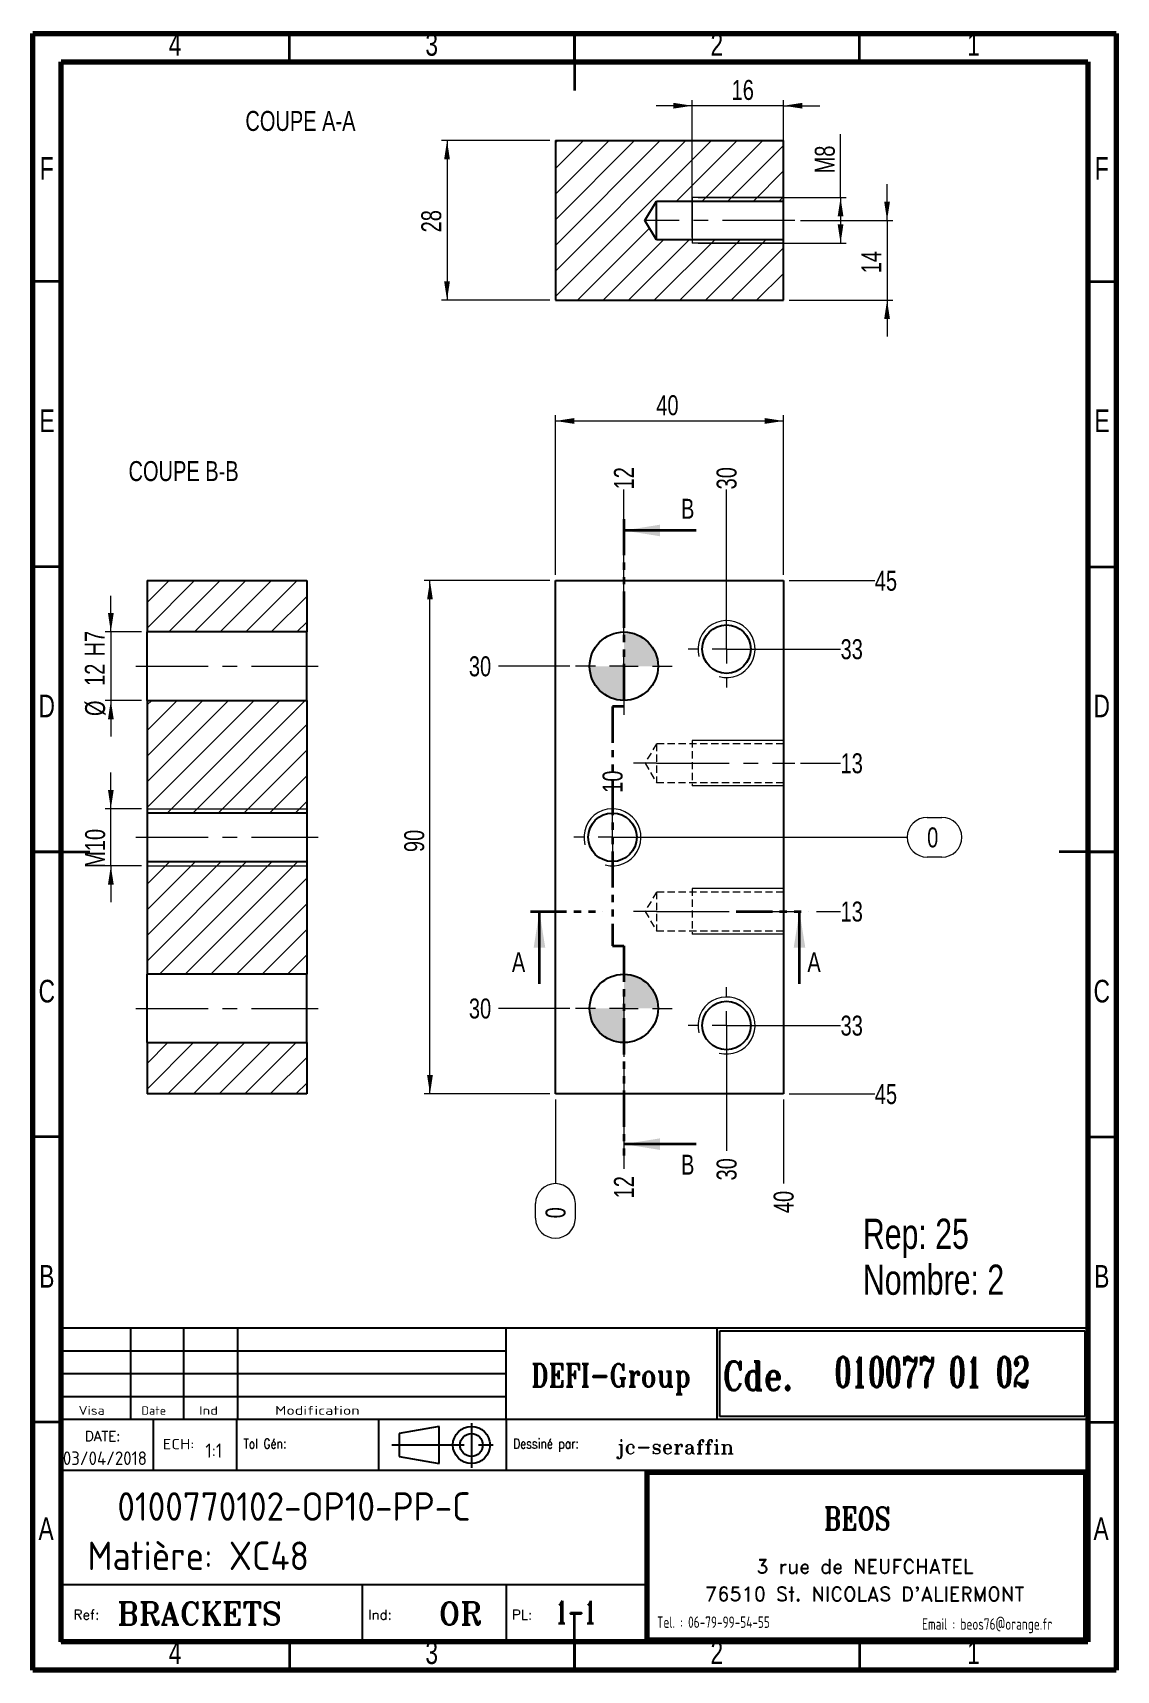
# Model space of a CAD drawing. Header units: millimetres. Extents: x 15 to 205, y 5 to 292.
import ezdxf

# ---------------------------------------------------------------- set-up
doc = ezdxf.new("R2010")
doc.units = ezdxf.units.MM
for name, pattern in [('CENTERX2', [20.32, 12.7, -2.54, 2.54, -2.54]), ('HIDDEN', [1.905, 1.27, -0.635]), ('PHANTOM', [12.7, 6.35, -1.27, 1.27, -1.27, 1.27, -1.27])]:
    doc.linetypes.add(name, pattern=pattern)
doc.layers.add('DIMENSIONS', color=176, linetype='Continuous')
doc.styles.add('SLDTEXTSTYLE0', font='TXT', dxfattribs={"width": 0.75})
doc.styles.add('SLDTEXTSTYLE1', font='ISOCP')
doc.styles.add('SLDTEXTSTYLE10', font='ISOCP', dxfattribs={"width": 1.147311})
doc.styles.add('SLDTEXTSTYLE11', font='ISOCP', dxfattribs={"width": 1.385904})
doc.styles.add('SLDTEXTSTYLE12', font='ISOCP', dxfattribs={"width": 1.246461})
doc.styles.add('SLDTEXTSTYLE13', font='ROMAND')
doc.styles.add('SLDTEXTSTYLE2', font='ROMANT', dxfattribs={"width": 0.8})
doc.styles.add('SLDTEXTSTYLE3', font='ISOCP', dxfattribs={"width": 0.8})
doc.styles.add('SLDTEXTSTYLE4', font='ROMANS', dxfattribs={"width": 0.8})
doc.styles.add('SLDTEXTSTYLE5', font='ROMANT')
doc.styles.add('SLDTEXTSTYLE6', font='ROMANS')
doc.styles.add('SLDTEXTSTYLE7', font='ROMANT', dxfattribs={"width": 0.65})
doc.styles.add('SLDTEXTSTYLE8', font='ISOCP', dxfattribs={"width": 1.446157})
doc.styles.add('SLDTEXTSTYLE9', font='ISOCP', dxfattribs={"width": 1.294402})
doc.dimstyles.new('SLDDIMSTYLE0', dxfattribs={"dimtxt": 3.5, "dimasz": 3.302, "dimexe": 0, "dimexo": 0.0625, "dimgap": 0.875, "dimtad": 0, "dimtih": 1, "dimtoh": 1, "dimdec": 0, "dimrnd": 1e-09, "dimdsep": 46, "dimtxsty": 'SLDTEXTSTYLE0', "dimblk1": 'NONE', "dimblk2": 'NONE', "dimsah": 1, "dimcen": 0.09, "dimadec": 0, "dimazin": 2, "dimtfac": 1, "dimtdec": 0, "dimtofl": 0, "dimtmove": 0, "dimatfit": 3, "dimldrblk": 'NONE', "dimfxl": 1, "dimfrac": 2, "dimtolj": 1, "dimtzin": 12, "dimarcsym": 0})
doc.dimstyles.new('SLDDIMSTYLE1', dxfattribs={"dimtxt": 3.5, "dimasz": 3.302, "dimexe": 0, "dimexo": 0.0625, "dimgap": 0.875, "dimtad": 0, "dimtih": 1, "dimtoh": 1, "dimrnd": 1e-09, "dimzin": 12, "dimdsep": 46, "dimtxsty": 'SLDTEXTSTYLE0', "dimblk1": 'NONE', "dimblk2": 'NONE', "dimsah": 1, "dimcen": 0.09, "dimadec": 0, "dimazin": 3, "dimtfac": 1, "dimtofl": 0, "dimtmove": 0, "dimatfit": 3, "dimldrblk": 'NONE', "dimfxl": 1, "dimfrac": 2, "dimtolj": 1, "dimtzin": 12, "dimarcsym": 0})
doc.dimstyles.new('SLDDIMSTYLE2', dxfattribs={"dimtxt": 3.5, "dimasz": 3.302, "dimexe": 0, "dimexo": 0.0625, "dimgap": 0.875, "dimtad": 1, "dimrnd": 1e-09, "dimzin": 12, "dimdsep": 46, "dimtxsty": 'SLDTEXTSTYLE0', "dimsah": 1, "dimcen": 0.09, "dimadec": 0, "dimazin": 3, "dimtfac": 1, "dimtofl": 0, "dimtmove": 0, "dimatfit": 3, "dimfxl": 1, "dimfrac": 2, "dimtolj": 1, "dimtzin": 12, "dimarcsym": 0})
doc.dimstyles.new('SLDDIMSTYLE3', dxfattribs={"dimtxt": 3.5, "dimasz": 3.302, "dimexe": 0, "dimexo": 0.0625, "dimgap": 0.875, "dimtad": 1, "dimrnd": 1e-09, "dimzin": 12, "dimdsep": 46, "dimtxsty": 'SLDTEXTSTYLE0', "dimsah": 1, "dimcen": 0.09, "dimadec": 0, "dimazin": 3, "dimtfac": 1, "dimtmove": 0, "dimatfit": 0, "dimfxl": 1, "dimfrac": 2, "dimtolj": 1, "dimtzin": 12, "dimarcsym": 0})

# ---------------------------------------------------------------- blocks, each defined once
blk = doc.blocks.new('SW_NOTE_0')
at = {"color": 0, "linetype": 'Continuous', "lineweight": 0, "char_height": 5.292, "attachment_point": 1, "style": 'SLDTEXTSTYLE0'}
for s, insert in [('Rep: 25', (0, 6.82)), ('Nombre: 2', (0, -1.23))]:
    blk.add_mtext(s, dxfattribs=dict(at, insert=insert))
blk = doc.blocks.new('_D')
at = {"color": 7, "linetype": 'Continuous', "lineweight": 18}
for p, q in [((171.84, 154.54), (174.43, 154.54)), ((117.66, 151.05), (168.35, 151.05)), ((174.43, 147.56), (171.84, 147.56))]:
    blk.add_line(p, q, dxfattribs=at)
for centre, start, end in [((171.84, 151.05), 90, 270), ((174.43, 151.05), 270, 90)]:
    blk.add_arc(centre, 3.49, start, end, dxfattribs=at)
at = {"color": 7, "linetype": 'Continuous', "lineweight": 18, "insert": (171.84, 152.78), "char_height": 3.5, "attachment_point": 1, "style": 'SLDTEXTSTYLE0'}
blk.add_mtext('0', dxfattribs=at)
blk = doc.blocks.new('_None')
blk = doc.blocks.new('_D_1')
at = {"color": 7, "linetype": 'Continuous', "lineweight": 18}
blk.add_line((152.46, 138.05), (156.66, 138.05), dxfattribs=at)
at = {"color": 7, "linetype": 'Continuous', "lineweight": 18, "insert": (156.66, 139.78), "char_height": 3.5, "attachment_point": 1, "style": 'SLDTEXTSTYLE0'}
blk.add_mtext('13', dxfattribs=at)
blk = doc.blocks.new('_D_2')
at = {"color": 7, "linetype": 'Continuous', "lineweight": 18}
blk.add_line((109.16, 121.05), (96.66, 121.05), dxfattribs=at)
at = {"color": 7, "linetype": 'Continuous', "lineweight": 18, "insert": (91.48, 122.78), "char_height": 3.5, "attachment_point": 1, "style": 'SLDTEXTSTYLE0'}
blk.add_mtext('30', dxfattribs=at)
blk = doc.blocks.new('_D_3')
at = {"color": 7, "linetype": 'Continuous', "lineweight": 18}
blk.add_line((137.66, 118.05), (156.66, 118.05), dxfattribs=at)
at = {"color": 7, "linetype": 'Continuous', "lineweight": 18, "insert": (156.66, 119.78), "char_height": 3.5, "attachment_point": 1, "style": 'SLDTEXTSTYLE0'}
blk.add_mtext('33', dxfattribs=at)
blk = doc.blocks.new('_D_4')
at = {"color": 7, "linetype": 'Continuous', "lineweight": 18}
blk.add_line((147.66, 106.05), (162.66, 106.05), dxfattribs=at)
at = {"color": 7, "linetype": 'Continuous', "lineweight": 18, "insert": (162.66, 107.78), "char_height": 3.5, "attachment_point": 1, "style": 'SLDTEXTSTYLE0'}
blk.add_mtext('45', dxfattribs=at)
blk = doc.blocks.new('_D_5')
at = {"color": 7, "linetype": 'Continuous', "lineweight": 18}
blk.add_line((149.66, 164.05), (156.66, 164.05), dxfattribs=at)
at = {"color": 7, "linetype": 'Continuous', "lineweight": 18, "insert": (156.66, 165.78), "char_height": 3.5, "attachment_point": 1, "style": 'SLDTEXTSTYLE0'}
blk.add_mtext('13', dxfattribs=at)
blk = doc.blocks.new('_D_6')
at = {"color": 7, "linetype": 'Continuous', "lineweight": 18}
blk.add_line((109.16, 181.05), (96.66, 181.05), dxfattribs=at)
at = {"color": 7, "linetype": 'Continuous', "lineweight": 18, "insert": (91.48, 182.78), "char_height": 3.5, "attachment_point": 1, "style": 'SLDTEXTSTYLE0'}
blk.add_mtext('30', dxfattribs=at)
blk = doc.blocks.new('_D_7')
at = {"color": 7, "linetype": 'Continuous', "lineweight": 18}
blk.add_line((137.66, 184.05), (156.66, 184.05), dxfattribs=at)
at = {"color": 7, "linetype": 'Continuous', "lineweight": 18, "insert": (156.66, 185.78), "char_height": 3.5, "attachment_point": 1, "style": 'SLDTEXTSTYLE0'}
blk.add_mtext('33', dxfattribs=at)
blk = doc.blocks.new('_D_8')
at = {"color": 7, "linetype": 'Continuous', "lineweight": 18}
blk.add_line((147.66, 196.05), (162.66, 196.05), dxfattribs=at)
at = {"color": 7, "linetype": 'Continuous', "lineweight": 18, "insert": (162.66, 197.78), "char_height": 3.5, "attachment_point": 1, "style": 'SLDTEXTSTYLE0'}
blk.add_mtext('45', dxfattribs=at)
blk = doc.blocks.new('_D_9')
at = {"color": 7, "linetype": 'Continuous', "lineweight": 18}
for p, q in [((106.66, 105.05), (106.66, 90.32)), ((103.17, 84.24), (103.17, 86.83)), ((110.14, 86.83), (110.14, 84.24))]:
    blk.add_line(p, q, dxfattribs=at)
for centre, start, end in [((106.66, 86.83), 0, 180), ((106.66, 84.24), 180, 0)]:
    blk.add_arc(centre, 3.49, start, end, dxfattribs=at)
at = {"color": 7, "linetype": 'Continuous', "lineweight": 18, "insert": (104.92, 84.24), "char_height": 3.5, "attachment_point": 1, "rotation": 90, "style": 'SLDTEXTSTYLE0'}
blk.add_mtext('0', dxfattribs=at)
blk = doc.blocks.new('_D_10')
at = {"color": 7, "linetype": 'Continuous', "lineweight": 18}
blk.add_line((116.66, 152.05), (116.66, 158.85), dxfattribs=at)
at = {"color": 7, "linetype": 'Continuous', "lineweight": 18, "insert": (114.92, 158.85), "char_height": 3.5, "attachment_point": 1, "rotation": 90, "style": 'SLDTEXTSTYLE0'}
blk.add_mtext('10', dxfattribs=at)
blk = doc.blocks.new('_D_11')
at = {"color": 7, "linetype": 'Continuous', "lineweight": 18}
blk.add_line((118.66, 111.55), (118.66, 92.91), dxfattribs=at)
at = {"color": 7, "linetype": 'Continuous', "lineweight": 18, "insert": (116.92, 87.74), "char_height": 3.5, "attachment_point": 1, "rotation": 90, "style": 'SLDTEXTSTYLE0'}
blk.add_mtext('12', dxfattribs=at)
blk = doc.blocks.new('_D_12')
at = {"color": 7, "linetype": 'Continuous', "lineweight": 18}
blk.add_line((118.66, 190.55), (118.66, 212.05), dxfattribs=at)
at = {"color": 7, "linetype": 'Continuous', "lineweight": 18, "insert": (116.92, 212.05), "char_height": 3.5, "attachment_point": 1, "rotation": 90, "style": 'SLDTEXTSTYLE0'}
blk.add_mtext('12', dxfattribs=at)
blk = doc.blocks.new('_D_13')
at = {"color": 7, "linetype": 'Continuous', "lineweight": 18}
blk.add_line((136.66, 117.05), (136.66, 96.05), dxfattribs=at)
at = {"color": 7, "linetype": 'Continuous', "lineweight": 18, "insert": (134.92, 90.88), "char_height": 3.5, "attachment_point": 1, "rotation": 90, "style": 'SLDTEXTSTYLE0'}
blk.add_mtext('30', dxfattribs=at)
blk = doc.blocks.new('_D_14')
at = {"color": 7, "linetype": 'Continuous', "lineweight": 18}
blk.add_line((136.66, 185.05), (136.66, 212.05), dxfattribs=at)
at = {"color": 7, "linetype": 'Continuous', "lineweight": 18, "insert": (134.92, 212.05), "char_height": 3.5, "attachment_point": 1, "rotation": 90, "style": 'SLDTEXTSTYLE0'}
blk.add_mtext('30', dxfattribs=at)
blk = doc.blocks.new('_D_15')
at = {"color": 7, "linetype": 'Continuous', "lineweight": 18}
blk.add_line((146.66, 105.05), (146.66, 90.32), dxfattribs=at)
at = {"color": 7, "linetype": 'Continuous', "lineweight": 18, "insert": (144.92, 85.15), "char_height": 3.5, "attachment_point": 1, "rotation": 90, "style": 'SLDTEXTSTYLE0'}
blk.add_mtext('40', dxfattribs=at)
blk = doc.blocks.new('_D_16')
at = {"color": 7, "linetype": 'Continuous', "lineweight": 18}
for p, q in [((106.66, 197.05), (106.66, 225.05)), ((106.66, 224.05), (146.66, 224.05)), ((146.66, 197.05), (146.66, 225.05))]:
    blk.add_line(p, q, dxfattribs=at)
for points in [[(106.66, 224.05), (109.96, 223.54), (109.96, 224.56)], [(146.66, 224.05), (143.35, 224.56), (143.35, 223.54)]]:
    blk.add_solid(points, dxfattribs=at)
at = {"color": 7, "linetype": 'Continuous', "lineweight": 18, "insert": (124.34, 228.56), "char_height": 3.5, "attachment_point": 1, "style": 'SLDTEXTSTYLE0'}
blk.add_mtext('40', dxfattribs=at)
blk = doc.blocks.new('_D_17')
at = {"color": 7, "linetype": 'Continuous', "lineweight": 18}
for p, q in [((105.66, 196.05), (83.66, 196.05)), ((84.66, 106.05), (84.66, 196.05)), ((105.66, 106.05), (83.66, 106.05))]:
    blk.add_line(p, q, dxfattribs=at)
for points in [[(84.66, 196.05), (84.15, 192.75), (85.16, 192.75)], [(84.66, 106.05), (85.16, 109.35), (84.15, 109.35)]]:
    blk.add_solid(points, dxfattribs=at)
at = {"color": 7, "linetype": 'Continuous', "lineweight": 18, "insert": (80.14, 148.46), "char_height": 3.5, "attachment_point": 1, "rotation": 90, "style": 'SLDTEXTSTYLE0'}
blk.add_mtext('90', dxfattribs=at)
blk = doc.blocks.new('SW_CENTERMARKSYMBOL_0')
at = {"color": 0, "linetype": 'Continuous', "lineweight": 0}
for p, q in [((0, 5), (0, 6.75)), ((-5, 0), (-6.75, 0)), ((0, 0), (-2.5, 0)), ((0, 0), (0, 2.5)), ((0, 0), (0, -2.5)), ((0, 0), (2.5, 0)), ((5, 0), (6.75, 0)), ((0, -5), (0, -6.75))]:
    blk.add_line(p, q, dxfattribs=at)
blk = doc.blocks.new('SW_CENTERMARKSYMBOL_1')
at = {"color": 0, "linetype": 'Continuous', "lineweight": 0}
for p, q in [((0, 5), (0, 6.75)), ((-5, 0), (-6.75, 0)), ((0, 0), (-2.5, 0)), ((0, 0), (0, 2.5)), ((0, 0), (0, -2.5)), ((0, 0), (2.5, 0)), ((5, 0), (6.75, 0)), ((0, -5), (0, -6.75))]:
    blk.add_line(p, q, dxfattribs=at)
blk = doc.blocks.new('SW_CENTERMARKSYMBOL_2')
at = {"color": 0, "linetype": 'Continuous', "lineweight": 0}
for p, q in [((0, 5), (0, 6.75)), ((-5, 0), (-6.75, 0)), ((0, 0), (-2.5, 0)), ((0, 0), (0, 2.5)), ((0, 0), (0, -2.5)), ((0, 0), (2.5, 0)), ((5, 0), (6.75, 0)), ((0, -5), (0, -6.75))]:
    blk.add_line(p, q, dxfattribs=at)
blk = doc.blocks.new('SW_CENTERMARKSYMBOL_3')
at = {"color": 0, "linetype": 'Continuous', "lineweight": 0}
for p, q in [((0, 5), (0, 8.5)), ((-5, 0), (-8.5, 0)), ((0, 0), (-2.5, 0)), ((0, 0), (0, 2.5)), ((0, 0), (0, -2.5)), ((0, 0), (2.5, 0)), ((5, 0), (8.5, 0)), ((0, -5), (0, -8.5))]:
    blk.add_line(p, q, dxfattribs=at)
blk = doc.blocks.new('SW_CENTERMARKSYMBOL_4')
at = {"color": 0, "linetype": 'Continuous', "lineweight": 0}
for p, q in [((0, 5), (0, 8.5)), ((-5, 0), (-8.5, 0)), ((0, 0), (-2.5, 0)), ((0, 0), (0, 2.5)), ((0, 0), (0, -2.5)), ((0, 0), (2.5, 0)), ((5, 0), (8.5, 0)), ((0, -5), (0, -8.5))]:
    blk.add_line(p, q, dxfattribs=at)
blk = doc.blocks.new('SW_DOWELSYMBOL_0')
at = {"linetype": 'Continuous', "lineweight": 0}
h = blk.add_hatch(color=0, dxfattribs=at)
edge = h.paths.add_edge_path(flags=0)
edge.add_arc((0, 0), 6, 0, 90)
edge.add_line((0, 6), (0, 0))
edge.add_line((0, 0), (6, 0))
h = blk.add_hatch(color=0, dxfattribs=at)
edge = h.paths.add_edge_path(flags=0)
edge.add_arc((0, 0), 6, 180, 270)
edge.add_line((0, -6), (0, 0))
edge.add_line((0, 0), (-6, 0))
at = {"color": 0, "linetype": 'Continuous', "lineweight": 0}
blk.add_circle((0, 0), 6, dxfattribs=at)
blk = doc.blocks.new('SW_DOWELSYMBOL_1')
at = {"linetype": 'Continuous', "lineweight": 0}
h = blk.add_hatch(color=0, dxfattribs=at)
edge = h.paths.add_edge_path(flags=0)
edge.add_arc((0, 0), 6, 0, 90)
edge.add_line((0, 6), (0, 0))
edge.add_line((0, 0), (6, 0))
h = blk.add_hatch(color=0, dxfattribs=at)
edge = h.paths.add_edge_path(flags=0)
edge.add_arc((0, 0), 6, 180, 270)
edge.add_line((0, -6), (0, 0))
edge.add_line((0, 0), (-6, 0))
at = {"color": 0, "linetype": 'Continuous', "lineweight": 0}
blk.add_circle((0, 0), 6, dxfattribs=at)
blk = doc.blocks.new('_D_18')
at = {"color": 7, "linetype": 'Continuous', "lineweight": 18}
for p, q in [((105.66, 273.22), (86.65, 273.22)), ((87.65, 273.22), (87.65, 245.22)), ((105.66, 245.22), (86.65, 245.22))]:
    blk.add_line(p, q, dxfattribs=at)
for points in [[(87.65, 273.22), (87.14, 269.91), (88.15, 269.91)], [(87.65, 245.22), (88.15, 248.52), (87.14, 248.52)]]:
    blk.add_solid(points, dxfattribs=at)
at = {"color": 7, "linetype": 'Continuous', "lineweight": 18, "insert": (83.13, 257.12), "char_height": 3.5, "attachment_point": 1, "rotation": 90, "style": 'SLDTEXTSTYLE0'}
blk.add_mtext('28', dxfattribs=at)
blk = doc.blocks.new('_D_19')
at = {"color": 7, "linetype": 'Continuous', "lineweight": 18}
for p, q in [((130.66, 279.32), (124.31, 279.32)), ((130.66, 256.22), (130.66, 280.32)), ((146.66, 279.32), (130.66, 279.32)), ((146.66, 256.22), (146.66, 280.32)), ((146.66, 279.32), (153.01, 279.32))]:
    blk.add_line(p, q, dxfattribs=at)
for points in [[(130.66, 279.32), (127.35, 279.83), (127.35, 278.82)], [(146.66, 279.32), (149.96, 278.82), (149.96, 279.83)]]:
    blk.add_solid(points, dxfattribs=at)
at = {"color": 7, "linetype": 'Continuous', "lineweight": 18, "insert": (137.55, 283.84), "char_height": 3.5, "attachment_point": 1, "style": 'SLDTEXTSTYLE0'}
blk.add_mtext('16', dxfattribs=at)
blk = doc.blocks.new('_D_20')
at = {"color": 7, "linetype": 'Continuous', "lineweight": 18}
for p, q in [((156.66, 263.22), (156.66, 274.34)), ((131.66, 263.22), (157.66, 263.22)), ((156.66, 263.22), (156.66, 255.22)), ((131.66, 255.22), (157.66, 255.22))]:
    blk.add_line(p, q, dxfattribs=at)
for points in [[(156.66, 263.22), (156.15, 259.91), (157.16, 259.91)], [(156.66, 255.22), (157.16, 258.52), (156.15, 258.52)]]:
    blk.add_solid(points, dxfattribs=at)
at = {"color": 7, "linetype": 'Continuous', "lineweight": 18, "insert": (152.14, 267.46), "char_height": 3.5, "attachment_point": 1, "rotation": 90, "style": 'SLDTEXTSTYLE0'}
blk.add_mtext('M8', dxfattribs=at)
blk = doc.blocks.new('_D_21')
at = {"color": 7, "linetype": 'Continuous', "lineweight": 18}
for p, q in [((164.81, 259.22), (164.81, 265.57)), ((149.66, 259.22), (165.81, 259.22)), ((164.81, 259.22), (164.81, 245.22)), ((147.66, 245.22), (165.81, 245.22)), ((164.81, 245.22), (164.81, 238.87))]:
    blk.add_line(p, q, dxfattribs=at)
for points in [[(164.81, 259.22), (165.32, 262.52), (164.3, 262.52)], [(164.81, 245.22), (164.3, 241.91), (165.32, 241.91)]]:
    blk.add_solid(points, dxfattribs=at)
at = {"color": 7, "linetype": 'Continuous', "lineweight": 18, "insert": (160.3, 249.94), "char_height": 3.5, "attachment_point": 1, "rotation": 90, "style": 'SLDTEXTSTYLE0'}
blk.add_mtext('14', dxfattribs=at)
blk = doc.blocks.new('_D_22')
at = {"color": 7, "linetype": 'Continuous', "lineweight": 18}
for p, q in [((28.69, 187.05), (28.69, 193.4)), ((34.06, 187.05), (27.69, 187.05)), ((28.69, 187.05), (28.69, 175.05)), ((34.06, 175.05), (27.69, 175.05)), ((28.69, 175.05), (28.69, 168.7))]:
    blk.add_line(p, q, dxfattribs=at)
for points in [[(28.69, 187.05), (29.2, 190.35), (28.19, 190.35)], [(28.69, 175.05), (28.19, 171.75), (29.2, 171.75)]]:
    blk.add_solid(points, dxfattribs=at)
at = {"color": 7, "linetype": 'Continuous', "lineweight": 18, "char_height": 3.5, "attachment_point": 1, "rotation": 90, "style": 'SLDTEXTSTYLE0'}
for s, insert in [('H7', (24.13, 182.76)), ('12', (24.13, 177.59)), ('%%c', (24.18, 172.31))]:
    blk.add_mtext(s, dxfattribs=dict(at, insert=insert))
blk = doc.blocks.new('_D_23')
at = {"color": 7, "linetype": 'Continuous', "lineweight": 18}
for p, q in [((28.69, 156.05), (28.69, 162.4)), ((34.06, 156.05), (27.69, 156.05)), ((28.69, 146.05), (28.69, 156.05)), ((34.06, 146.05), (27.69, 146.05)), ((28.69, 146.05), (28.69, 139.7))]:
    blk.add_line(p, q, dxfattribs=at)
for points in [[(28.69, 156.05), (29.2, 159.35), (28.19, 159.35)], [(28.69, 146.05), (28.19, 142.75), (29.2, 142.75)]]:
    blk.add_solid(points, dxfattribs=at)
at = {"color": 7, "linetype": 'Continuous', "lineweight": 18, "insert": (24.18, 145.69), "char_height": 3.5, "attachment_point": 1, "rotation": 90, "style": 'SLDTEXTSTYLE0'}
blk.add_mtext('M10', dxfattribs=at)

msp = doc.modelspace()

# ---------------------------------------------------------------- hatches: boundary and pattern name
at = {"linetype": 'Continuous', "lineweight": 18}
h = msp.add_hatch(dxfattribs=at)
h.set_pattern_fill('ANSI31', style=0)
h.paths.add_polyline_path([(106.655, 273.215), (106.655, 245.215), (146.655, 245.215), (146.655, 255.815), (124.405, 255.815), (122.363, 259.215), (124.405, 262.615), (146.655, 262.615), (146.655, 273.215)], flags=0)
h = msp.add_hatch(dxfattribs=at)
h.set_pattern_fill('ANSI31', style=0)
h.paths.add_polyline_path([(63.062, 196.048), (35.062, 196.048), (35.062, 187.048), (63.062, 187.048)], flags=0)
h = msp.add_hatch(dxfattribs=at)
h.set_pattern_fill('ANSI31', style=0)
h.paths.add_polyline_path([(63.062, 155.298), (63.062, 175.048), (35.062, 175.048), (35.062, 155.298)], flags=0)
h = msp.add_hatch(dxfattribs=at)
h.set_pattern_fill('ANSI31', style=0)
h.paths.add_polyline_path([(63.062, 127.048), (63.062, 146.798), (35.062, 146.798), (35.062, 127.048)], flags=0)
h = msp.add_hatch(dxfattribs=at)
h.set_pattern_fill('ANSI31', style=0)
h.paths.add_polyline_path([(35.062, 106.048), (63.062, 106.048), (63.062, 115.048), (35.062, 115.048)], flags=0)

# ---------------------------------------------------------------- linework, layer by layer
at = {"color": 7, "linetype": 'Continuous', "lineweight": 70}
for p, q in [((15, 5), (15, 292)), ((15, 292), (205, 292)), ((205, 292), (205, 5)), ((20, 10), (20, 287)), ((20, 287), (200, 287)), ((200, 287), (200, 10)), ((200, 10), (20, 10)), ((205, 5), (15, 5))]:
    msp.add_line(p, q, dxfattribs=at)
at = {"color": 7, "linetype": 'Continuous', "lineweight": 35}
for p, q in [((60, 287), (60, 292)), ((110, 292.001), (110, 281.999)), ((110, 287), (110, 292)), ((160, 287), (160, 292)), ((20, 248.5), (15, 248.5)), ((200, 248.5), (205, 248.5)), ((131.355, 204.848), (118.655, 204.848)), ((20, 198.5), (15, 198.5)), ((200, 198.5), (205, 198.5)), ((14.999, 148.5), (25.001, 148.5)), ((20, 148.5), (15, 148.5)), ((205.001, 148.5), (194.999, 148.5)), ((200, 148.5), (205, 148.5)), ((103.855, 125.348), (103.855, 138.048)), ((149.455, 125.348), (149.455, 138.048)), ((20, 98.5), (15, 98.5)), ((200, 98.5), (205, 98.5)), ((131.355, 97.248), (118.655, 97.248)), ((20, 48.5), (15, 48.5)), ((200, 48.5), (205, 48.5)), ((110, 4.999), (110, 15.001)), ((60, 10), (60, 5)), ((110, 10), (110, 5)), ((160, 10), (160, 5))]:
    msp.add_line(p, q, dxfattribs=at)
at = {"color": 7, "linetype": 'Continuous', "lineweight": 25}
for p, q in [((106.655, 273.215), (146.655, 273.215)), ((106.655, 273.215), (106.655, 245.215)), ((146.655, 262.615), (146.655, 273.215)), ((122.362, 259.215), (124.405, 262.615)), ((124.405, 262.615), (146.655, 262.615)), ((124.405, 255.815), (124.405, 262.615)), ((146.655, 255.815), (146.655, 262.615)), ((124.405, 255.815), (122.362, 259.215)), ((146.655, 255.815), (124.405, 255.815)), ((146.655, 245.215), (146.655, 255.815)), ((106.655, 245.215), (146.655, 245.215)), ((35.062, 196.048), (35.062, 187.048)), ((35.062, 196.048), (63.062, 196.048)), ((63.062, 196.048), (63.062, 187.048)), ((106.655, 196.048), (146.655, 196.048)), ((106.655, 106.048), (106.655, 196.048)), ((146.655, 196.048), (146.655, 106.048)), ((35.062, 175.048), (35.062, 187.048)), ((63.062, 187.048), (35.062, 187.048)), ((63.062, 175.048), (63.062, 187.048)), ((35.062, 175.048), (35.062, 155.298)), ((35.062, 175.048), (63.062, 175.048)), ((63.062, 175.048), (63.062, 155.298)), ((63.062, 155.298), (35.062, 155.298)), ((35.062, 155.298), (35.062, 146.798)), ((63.062, 155.298), (63.062, 146.798)), ((35.062, 146.798), (63.062, 146.798)), ((35.062, 146.798), (35.062, 127.048)), ((63.062, 146.798), (63.062, 127.048)), ((63.062, 127.048), (35.062, 127.048)), ((35.062, 115.048), (35.062, 127.048)), ((63.062, 115.048), (63.062, 127.048)), ((35.062, 115.048), (35.062, 106.048)), ((35.062, 115.048), (63.062, 115.048)), ((63.062, 115.048), (63.062, 106.048)), ((63.062, 106.048), (35.062, 106.048)), ((146.655, 106.048), (106.655, 106.048))]:
    msp.add_line(p, q, dxfattribs=at)
at = {"color": 7, "linetype": 'Continuous', "lineweight": 18}
for p, q in [((146.655, 263.215), (130.655, 263.215)), ((130.655, 263.215), (130.655, 255.215)), ((146.655, 255.215), (130.655, 255.215)), ((146.655, 168.048), (130.655, 168.048)), ((146.655, 160.048), (130.655, 160.048)), ((35.062, 156.048), (63.062, 156.048)), ((35.062, 146.048), (63.062, 146.048)), ((146.655, 142.048), (130.655, 142.048)), ((146.655, 134.048), (130.655, 134.048))]:
    msp.add_line(p, q, dxfattribs=at)
at = {"color": 7, "linetype": 'CENTERX2', "lineweight": 18}
for p, q in [((148.655, 259.215), (122.405, 259.215)), ((33.062, 181.048), (65.062, 181.048)), ((124.405, 164.048), (120.363, 164.048)), ((124.405, 164.048), (148.655, 164.048)), ((33.062, 151.048), (65.062, 151.048)), ((124.405, 138.048), (120.363, 138.048)), ((124.405, 138.048), (148.655, 138.048)), ((33.062, 121.048), (65.062, 121.048))]:
    msp.add_line(p, q, dxfattribs=at)
at = {"color": 7, "linetype": 'PHANTOM', "lineweight": 35}
for p, q in [((118.655, 206.848), (118.655, 173.97)), ((118.655, 173.97), (116.655, 173.97)), ((116.655, 173.97), (116.655, 132.037)), ((102.268, 138.048), (114.974, 138.048)), ((138.343, 138.048), (151.043, 138.048)), ((116.655, 132.037), (118.655, 132.037)), ((118.655, 132.037), (118.655, 95.248))]:
    msp.add_line(p, q, dxfattribs=at)
at = {"color": 7, "linetype": 'HIDDEN', "lineweight": 18}
for p, q in [((124.405, 167.448), (122.363, 164.048)), ((124.405, 167.448), (124.405, 160.648)), ((146.655, 167.448), (124.405, 167.448)), ((130.655, 168.048), (130.655, 160.048)), ((122.363, 164.048), (124.405, 160.648)), ((124.405, 160.648), (146.655, 160.648)), ((124.405, 141.448), (122.363, 138.048)), ((124.405, 141.448), (124.405, 134.648)), ((146.655, 141.448), (124.405, 141.448)), ((130.655, 142.048), (130.655, 134.048)), ((122.363, 138.048), (124.405, 134.648)), ((124.405, 134.648), (146.655, 134.648))]:
    msp.add_line(p, q, dxfattribs=at)
at = {"color": 7, "linetype": 'Continuous', "lineweight": 50}
msp.add_line((20, 65.25), (20, 10), dxfattribs=at)
at = {"color": 7, "linetype": 'Continuous', "lineweight": 25}
for centre, radius in [((118.655, 181.048), 6), ((136.655, 184.048), 4.25), ((116.655, 151.048), 4.25), ((118.655, 121.048), 6), ((136.655, 118.048), 4.25)]:
    msp.add_circle(centre, radius, dxfattribs=at)
at = {"color": 7, "linetype": 'Continuous', "lineweight": 18}
for centre in [(136.655, 184.048), (116.655, 151.048), (136.655, 118.048)]:
    msp.add_arc(centre, 5, 255, 195, dxfattribs=at)
at = {"color": 7, "linetype": 'Continuous', "lineweight": 35}
for points in [[(118.655, 204.848), (125.005, 203.832), (125.005, 205.864)], [(103.855, 138.048), (102.839, 131.698), (104.871, 131.698)], [(149.455, 138.048), (148.439, 131.698), (150.471, 131.698)], [(118.655, 97.248), (125.005, 96.232), (125.005, 98.264)]]:
    msp.add_solid(points, dxfattribs=at)
at = {"layer": 'DIMENSIONS', "color": 3}
for p, q in [((98, 65), (19.925, 65)), ((32.192, 49), (32.192, 65)), ((41.498, 49), (41.498, 65)), ((50.966, 49), (50.966, 65)), ((20, 61), (98, 61)), ((98, 57), (20, 57)), ((20, 53), (98, 53))]:
    msp.add_line(p, q, dxfattribs=at)
at = {"layer": 'DIMENSIONS', "color": 6}
for p, q in [((19.925, 65), (19.925, 10)), ((200, 10), (200, 65)), ((200, 40), (122.384, 40)), ((122.384, 40), (122.384, 10)), ((199.8, 39.8), (122.584, 39.8)), ((122.584, 39.8), (122.584, 10.2)), ((199.6, 39.6), (122.784, 39.6)), ((122.784, 39.6), (122.784, 10.4)), ((199.4, 39.4), (122.984, 39.4)), ((122.984, 39.4), (122.984, 10.6)), ((199.4, 10.6), (199.4, 39.4)), ((199.6, 10.4), (199.6, 39.6)), ((199.8, 10.2), (199.8, 39.8)), ((19.925, 10), (200, 10)), ((122.584, 10.2), (199.8, 10.2)), ((122.784, 10.4), (199.6, 10.4)), ((122.984, 10.6), (199.4, 10.6))]:
    msp.add_line(p, q, dxfattribs=at)
at = {"layer": 'DIMENSIONS', "color": 1}
for p, q in [((200, 65), (98, 65)), ((98, 49), (98, 65)), ((135, 49), (135, 65)), ((135.5, 49.5), (135.5, 64.5)), ((135.5, 64.5), (199.5, 64.5)), ((199.5, 64.5), (199.5, 49.5)), ((20, 49), (200, 49)), ((36.11, 49), (36.11, 40)), ((50.731, 49), (50.731, 40)), ((75.62, 49), (75.62, 40)), ((98, 49), (98, 40)), ((199.5, 49.5), (135.5, 49.5)), ((122.384, 40), (20, 40)), ((122.384, 20), (20, 20)), ((72.792, 20), (72.792, 10)), ((98, 20), (98, 10))]:
    msp.add_line(p, q, dxfattribs=at)
at = {"layer": 'DIMENSIONS'}
for p, q in [((135.5, 49.5), (135.5, 64.5)), ((135.5, 64.5), (199.5, 64.5)), ((199.5, 64.5), (199.5, 49.5)), ((199.5, 49.5), (135.5, 49.5))]:
    msp.add_line(p, q, dxfattribs=at)
at = {"layer": 'DIMENSIONS', "color": 7}
for p, q in [((86.244, 47.75), (79.244, 46.5)), ((79.244, 46.5), (79.244, 42.5)), ((86.244, 41.25), (86.244, 47.75)), ((79.244, 42.5), (86.244, 41.25))]:
    msp.add_line(p, q, dxfattribs=at)
at = {"layer": 'DIMENSIONS', "color": 3, "linetype": 'CENTERX2'}
for p, q in [((91.934, 48.348), (91.934, 40.513)), ((77.946, 44.5), (96.201, 44.5))]:
    msp.add_line(p, q, dxfattribs=at)
at = {"layer": 'DIMENSIONS', "color": 7}
for radius in [3.25, 2]:
    msp.add_circle((91.934, 44.5), radius, dxfattribs=at)

# ---------------------------------------------------------------- block references
at = {"color": 7, "linetype": 'Continuous', "lineweight": 0}
for name, p in [('SW_CENTERMARKSYMBOL_3', (118.655, 181.048)), ('SW_CENTERMARKSYMBOL_2', (136.655, 184.048)), ('SW_DOWELSYMBOL_0', (118.655, 181.048)), ('SW_CENTERMARKSYMBOL_1', (116.655, 151.048)), ('SW_CENTERMARKSYMBOL_4', (118.655, 121.048)), ('SW_DOWELSYMBOL_1', (118.655, 121.048)), ('SW_CENTERMARKSYMBOL_0', (136.655, 118.048)), ('SW_NOTE_0', (160.568, 77.355))]:
    msp.add_blockref(name, p, dxfattribs=at)

# ---------------------------------------------------------------- texts
at = {"color": 7, "linetype": 'Continuous', "lineweight": 0, "attachment_point": 2, "style": 'SLDTEXTSTYLE0'}
for s, insert, char_height in [('4', (39.96, 292.06), 3.969), ('3', (84.96, 292.06), 3.969), ('2', (134.96, 292.06), 3.969), ('1', (179.96, 292.06), 3.969), ('COUPE A-A', (61.943, 278.406), 3.5), ('F', (17.458, 270.31), 3.969), ('F', (202.458, 270.31), 3.969), ('E', (17.508, 226.06), 3.969), ('E', (202.508, 226.06), 3.969), ('COUPE B-B', (41.452, 217.012), 3.5), ('D', (17.453, 176.06), 3.969), ('D', (202.453, 176.06), 3.969), ('C', (17.459, 126.06), 3.969), ('C', (202.459, 126.06), 3.969), ('B', (17.471, 76.06), 3.969), ('B', (202.471, 76.06), 3.969), ('A', (17.34, 31.81), 3.969), ('A', (202.34, 31.81), 3.969), ('4', (39.96, 10.06), 3.969), ('3', (84.96, 10.06), 3.969), ('2', (134.96, 10.06), 3.969), ('1', (179.96, 10.06), 3.969)]:
    msp.add_mtext(s, dxfattribs=dict(at, insert=insert, char_height=char_height))
at = {"color": 7, "linetype": 'Continuous', "char_height": 3.5, "attachment_point": 1, "style": 'SLDTEXTSTYLE0'}
for s, insert in [('B', (128.679, 210.403)), ('A', (99.024, 130.903)), ('A', (150.836, 130.903)), ('B', (128.679, 95.398))]:
    msp.add_mtext(s, dxfattribs=dict(at, insert=insert))
at = {"layer": 'DIMENSIONS'}
for s, insert, char_height, attachment_point, style in [('DEFI-Group', (116.42, 58.701), 4, 2, 'SLDTEXTSTYLE2'), ('Cde.', (136, 59.126), 5, 1, 'SLDTEXTSTYLE2'), ('010077 01 02', (155.605, 59.94), 5.29167, 1, 'SLDTEXTSTYLE7'), ('Visa', (23.041, 51.348), 1.5671, 1, 'SLDTEXTSTYLE12'), ('Date', (34.067, 51.283), 1.4924, 1, 'SLDTEXTSTYLE10'), ('Ind', (44.171, 51.283), 1.4924, 1, 'SLDTEXTSTYLE11'), ('Modification', (57.489, 51.348), 1.56705, 1, 'SLDTEXTSTYLE8'), ('DATE:', (24.156, 46.915), 1.7277, 1, 'SLDTEXTSTYLE6'), ('03/04/2018', (20.286, 43.368), 2.3813, 1, 'SLDTEXTSTYLE1'), ('ECH:', (37.788, 45.56), 1.8141, 1, 'SLDTEXTSTYLE9'), ('1:1', (45.263, 44.764), 2.5, 1, 'SLDTEXTSTYLE1'), ('Tol Gén:', (51.952, 45.598), 1.7277, 1, 'SLDTEXTSTYLE4'), ('Dessiné par:', (99.221, 45.598), 1.72768, 1, 'SLDTEXTSTYLE4'), ('jc-seraffin', (117.355, 45.42), 2.5, 1, 'SLDTEXTSTYLE5'), ('0100770102-OP10-PP-C', (29.839, 36.209), 5, 1, 'SLDTEXTSTYLE1'), ('BEOS', (159.571, 33.595), 4, 2, 'SLDTEXTSTYLE2'), ('Matière: XC48', (24.603, 27.564), 5, 1, 'SLDTEXTSTYLE1'), ('3 rue de NEUFCHATEL', (160.909, 24.448), 2.5, 2, 'SLDTEXTSTYLE13'), ("76510 St. NICOLAS D'ALIERMONT", (160.903, 19.623), 2.5, 2, 'SLDTEXTSTYLE13'), ('Ref:', (22.168, 15.598), 1.7277, 1, 'SLDTEXTSTYLE6'), ('BRACKETS', (29.839, 16.951), 4, 1, 'SLDTEXTSTYLE5'), ('Ind:', (73.826, 15.598), 1.7277, 1, 'SLDTEXTSTYLE6'), ('OR', (86.194, 16.951), 4, 1, 'SLDTEXTSTYLE5'), ('PL:', (99.034, 15.598), 1.7277, 1, 'SLDTEXTSTYLE6'), ('1-1', (106.651, 17.173), 4, 1, 'SLDTEXTSTYLE7'), ('Tel. : 06-79-99-54-55', (134.36, 14.429), 2, 2, 'SLDTEXTSTYLE3'), ('Email : beos76@orange.fr', (182.372, 14.097), 2, 2, 'SLDTEXTSTYLE3')]:
    msp.add_mtext(s, dxfattribs=dict(at, insert=insert, char_height=char_height, attachment_point=attachment_point, style=style))

# ---------------------------------------------------------------- dimensions: what is measured, and where the dimension line sits
at = {"color": 7, "linetype": 'Continuous', "lineweight": 18}
for base, p1, p2, dimstyle, picture, middle in [((130.655, 279.324), (146.655, 255.215), (130.655, 255.215), 'SLDDIMSTYLE3', '_D_19', (140.136, 279.324)), ((146.655, 224.048), (106.655, 196.048), (146.655, 196.048), 'SLDDIMSTYLE2', '_D_16', (126.927, 224.048))]:
    dim = msp.add_linear_dim(base=base, p1=p1, p2=p2, dimstyle=dimstyle, dxfattribs=at)
    dim.commit()
    dim.dimension.update_dxf_attribs({"geometry": picture, "text_midpoint": middle, "dimtype": 160})
for base, p1, p2, dimstyle, picture, middle in [((87.646, 245.215), (106.655, 273.215), (106.655, 245.215), 'SLDDIMSTYLE2', '_D_18', (87.646, 259.709)), ((164.809, 245.215), (148.655, 259.215), (146.655, 245.215), 'SLDDIMSTYLE3', '_D_21', (164.809, 252.525)), ((84.655, 196.048), (106.655, 106.048), (106.655, 196.048), 'SLDDIMSTYLE2', '_D_17', (84.655, 151.048))]:
    dim = msp.add_linear_dim(base=base, p1=p1, p2=p2, angle=90, dimstyle=dimstyle, dxfattribs=at)
    dim.commit()
    dim.dimension.update_dxf_attribs({"geometry": picture, "text_midpoint": middle, "dimtype": 160})
for base, p1, p2, text, dimstyle, picture, middle in [((156.655, 255.215), (130.655, 263.215), (130.655, 255.215), 'M8', 'SLDDIMSTYLE2', '_D_20', (156.655, 270.9)), ((28.694, 175.048), (35.062, 187.048), (35.062, 175.048), '%%c<>H7', 'SLDDIMSTYLE3', '_D_22', (28.694, 180.425)), ((28.694, 156.048), (35.062, 146.048), (35.062, 156.048), 'M10', 'SLDDIMSTYLE3', '_D_23', (28.694, 150.417))]:
    dim = msp.add_linear_dim(base=base, p1=p1, p2=p2, angle=90, text=text, dimstyle=dimstyle, dxfattribs=at)
    dim.commit()
    dim.dimension.update_dxf_attribs({"geometry": picture, "text_midpoint": middle, "dimtype": 160})
for feature_location, offset, dtype, origin, dimstyle, picture, middle in [((118.655, 189.548), (0, 22.5), 1, (106.655, 106.048), 'SLDDIMSTYLE1', '_D_12', (118.655, 214.634)), ((136.655, 184.048), (0, 28), 1, (106.655, 106.048), 'SLDDIMSTYLE1', '_D_14', (136.655, 214.634)), ((146.655, 196.048), (16, 0), 0, (116.655, 151.048), 'SLDDIMSTYLE1', '_D_8', (165.242, 196.048)), ((136.655, 184.048), (20, 0), 0, (116.655, 151.048), 'SLDDIMSTYLE1', '_D_7', (159.242, 184.048)), ((110.155, 181.048), (-13.5, 0), 0, (116.655, 151.048), 'SLDDIMSTYLE1', '_D_6', (94.069, 181.048)), ((116.655, 151.048), (0, 7.806), 1, (106.655, 106.048), 'SLDDIMSTYLE1', '_D_10', (116.655, 161.44)), ((148.655, 164.048), (8, 0), 0, (116.655, 151.048), 'SLDDIMSTYLE1', '_D_5', (159.242, 164.048)), ((116.655428141, 151.047845492), (51.697944637, 0), 0, (116.655428141, 151.047845492), 'SLDDIMSTYLE0', '_D', (173.135490681, 151.047845492)), ((110.155, 121.048), (-13.5, 0), 0, (116.655, 151.048), 'SLDDIMSTYLE1', '_D_2', (94.069, 121.048)), ((151.455, 138.048), (5.2, 0), 0, (116.655, 151.048), 'SLDDIMSTYLE1', '_D_1', (159.242, 138.048)), ((136.655, 118.048), (20, 0), 0, (116.655, 151.048), 'SLDDIMSTYLE1', '_D_3', (159.242, 118.048)), ((146.655, 106.048), (16, 0), 0, (116.655, 151.048), 'SLDDIMSTYLE1', '_D_4', (165.242, 106.048)), ((136.655, 118.048), (0, -22), 1, (106.655, 106.048), 'SLDDIMSTYLE1', '_D_13', (136.655, 93.462)), ((118.655, 112.548), (0, -19.636), 1, (106.655, 106.048), 'SLDDIMSTYLE1', '_D_11', (118.655, 90.326)), ((106.655428141, 106.047845492), (0, -15.730150848), 1, (106.655428141, 106.047845492), 'SLDDIMSTYLE0', '_D_9', (106.655428141, 85.535576741)), ((146.655, 106.048), (0, -15.73), 1, (106.655, 106.048), 'SLDDIMSTYLE1', '_D_15', (146.655, 87.732))]:
    dim = msp.add_ordinate_dim(feature_location=feature_location, offset=offset, dtype=dtype, origin=origin, dimstyle=dimstyle, dxfattribs=at)
    dim.commit()
    dim.dimension.update_dxf_attribs({"geometry": picture, "text_midpoint": middle})

doc.saveas('drawing.dxf')
